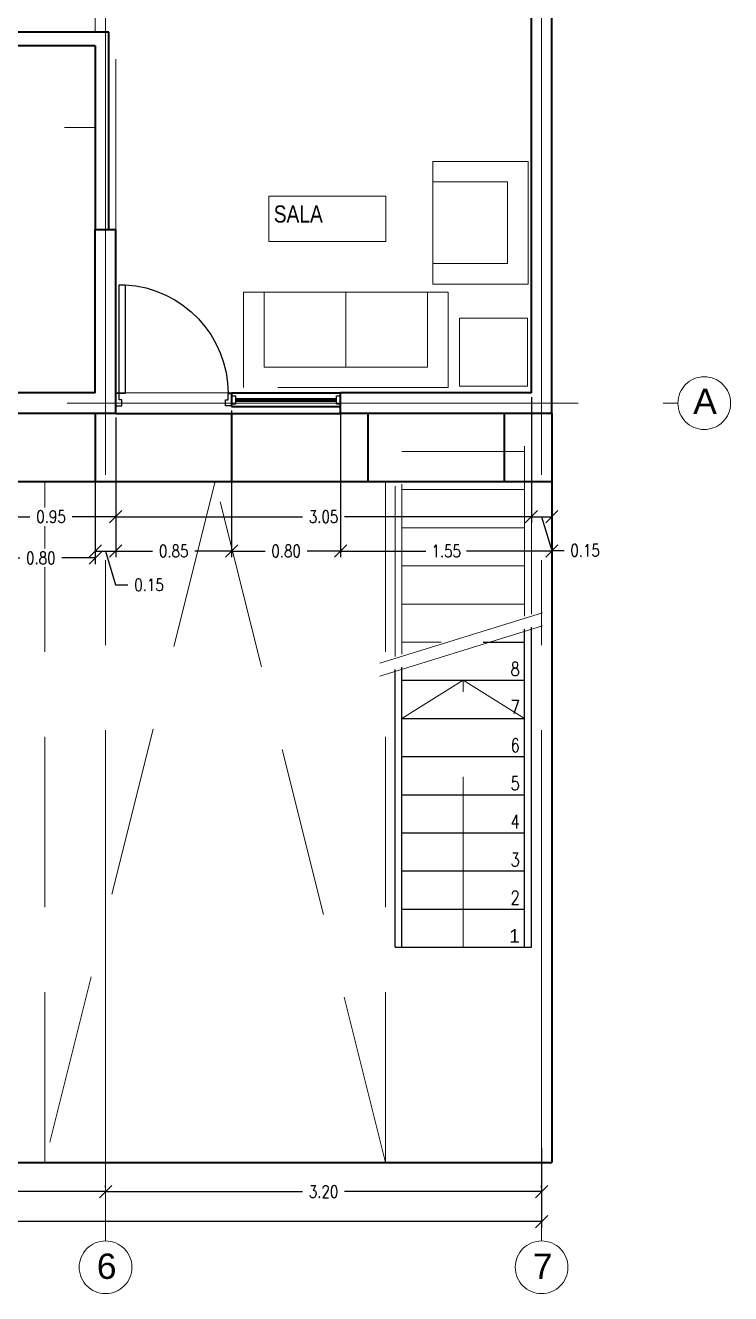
# Model space of a CAD drawing. Header units: metres. Extents: x -255 to -21, y -382 to -241.
# Drawn here: x -28.06 to -22.88, y -305.99 to -296.68 of the extents above; entities that cross this region are included whole.
import ezdxf

# ---------------------------------------------------------------- set-up
doc = ezdxf.new("R2010")
doc.units = ezdxf.units.M
doc.header["$LTSCALE"] = 5
doc.header["$MEASUREMENT"] = 0
doc.linetypes.add('CENTER2', pattern=[1.125, 0.75, -0.125, 0.125, -0.125])
doc.linetypes.add('HIDDEN', pattern=[0.375, 0.25, -0.125])
doc.layers.get('0').update_dxf_attribs({"color": 30})
for name, color, linetype, lineweight in [('A-ANNO-DIMS', 3, 'Continuous', 18), ('A-ANNO-SYMB', 3, 'Continuous', 18), ('A-ANNO-TEXT', 3, 'Continuous', 18), ('A-DOOR-FULL', 4, 'Continuous', 25), ('A-FLOR-LEVL', 7, 'Continuous', 35), ('A-FLOR-OVHD', 3, 'HIDDEN', 18), ('A-FLOR-STRS', 4, 'Continuous', 25), ('A-FURN', 8, 'Continuous', 18), ('A-GLAZ-FULL', 4, 'Continuous', 25), ('A-WALL-FULL-EXTR', 7, 'Continuous', 35), ('A-WALL-FULL-INTR', 7, 'Continuous', 35), ('U-PARK-MNR', 255, 'Continuous', 13)]:
    doc.layers.add(name, color=color, linetype=linetype, lineweight=lineweight)
doc.styles.add('E-ROMANS', font='romans.shx', dxfattribs={"width": 0.8})
doc.styles.get("Standard").update_dxf_attribs({"font": 'arial.ttf'})
doc.dimstyles.new('E-0050_TICK_18', dxfattribs={"dimscale": 0.001, "dimtxt": 90, "dimasz": 90, "dimexe": 45, "dimexo": 30, "dimgap": 45, "dimtad": 0, "dimzin": 0, "dimdsep": 46, "dimtxsty": 'E-ROMANS', "dimblk": 'OBLIQUE', "dimcen": 45, "dimclrd": 256, "dimclre": 256, "dimclrt": 256, "dimadec": 0, "dimazin": 0, "dimtfac": 1, "dimtmove": 1, "dimatfit": 3, "dimldrblk": 'OPEN90', "dimfxl": 1, "dimtfill": 1, "dimtolj": 1, "dimtzin": 0, "dimarcsym": 0})

# ---------------------------------------------------------------- blocks, each defined once
blk = doc.blocks.new('_Oblique')
at = {"color": 0, "linetype": 'ByBlock', "lineweight": -2}
blk.add_line((-0.5, -0.5), (0.5, 0.5), dxfattribs=at)
blk = doc.blocks.new('*D361')
at = {"layer": 'A-ANNO-DIMS', "lineweight": -2, "transparency": 16777216}
for p, q in [((-30.6683, -305.2149), (-30.6683, -305.1999)), ((-30.6683, -305.2449), (-29.223, -305.2449)), ((-27.4683, -305.2449), (-28.9136, -305.2449)), ((-27.4683, -305.2149), (-27.4683, -305.1999))]:
    blk.add_line(p, q, dxfattribs=at)
at = {"layer": 'A-ANNO-DIMS', "lineweight": -2, "transparency": 16777216, "xscale": 0.09, "yscale": 0.09, "zscale": 0.09, "rotation": 180}
blk.add_blockref('_Oblique', (-30.6683, -305.2449), dxfattribs=at)
at = {"layer": 'A-ANNO-DIMS', "lineweight": -2, "transparency": 16777216, "xscale": 0.09, "yscale": 0.09, "zscale": 0.09}
blk.add_blockref('_Oblique', (-27.4683, -305.2449), dxfattribs=at)
at = {"layer": 'A-ANNO-DIMS', "transparency": 16777216, "insert": (-29.0683, -305.2449), "char_height": 0.09, "attachment_point": 5, "style": 'E-ROMANS', "bg_fill": 3, "box_fill_scale": 1.25, "bg_fill_color": 256, "bg_fill_true_color": 13158600, "bg_fill_transparency": 0}
blk.add_mtext('\\A1;3.20', dxfattribs=at)
blk = doc.blocks.new('_Open90')
at = {"color": 0, "linetype": 'ByBlock', "lineweight": -2}
for p, q in [((0, 0), (-1, 0)), ((-0.5, 0.5), (0, 0)), ((0, 0), (-0.5, -0.5))]:
    blk.add_line(p, q, dxfattribs=at)
blk = doc.blocks.new('*D362')
at = {"layer": 'A-ANNO-DIMS', "lineweight": -2, "transparency": 16777216}
for p, q in [((-27.4683, -305.2149), (-27.4683, -305.1999)), ((-27.4683, -305.2449), (-26.023, -305.2449)), ((-24.2683, -305.2449), (-25.7136, -305.2449)), ((-24.2683, -305.2149), (-24.2683, -305.1999))]:
    blk.add_line(p, q, dxfattribs=at)
at = {"layer": 'A-ANNO-DIMS', "lineweight": -2, "transparency": 16777216, "xscale": 0.09, "yscale": 0.09, "zscale": 0.09, "rotation": 180}
blk.add_blockref('_Oblique', (-27.4683, -305.2449), dxfattribs=at)
at = {"layer": 'A-ANNO-DIMS', "lineweight": -2, "transparency": 16777216, "xscale": 0.09, "yscale": 0.09, "zscale": 0.09}
blk.add_blockref('_Oblique', (-24.2683, -305.2449), dxfattribs=at)
at = {"layer": 'A-ANNO-DIMS', "transparency": 16777216, "insert": (-25.8683, -305.2449), "char_height": 0.09, "attachment_point": 5, "style": 'E-ROMANS', "bg_fill": 3, "box_fill_scale": 1.25, "bg_fill_color": 256, "bg_fill_true_color": 13158600, "bg_fill_transparency": 0}
blk.add_mtext('\\A1;3.20', dxfattribs=at)
blk = doc.blocks.new('*D363')
at = {"layer": 'A-ANNO-DIMS', "lineweight": -2, "transparency": 16777216}
for p, q in [((-43.4683, -304.9268), (-43.4683, -305.5102)), ((-24.2683, -304.9268), (-24.2683, -305.5102)), ((-43.4683, -305.4652), (-34.0521, -305.4652)), ((-24.2683, -305.4652), (-33.6844, -305.4652))]:
    blk.add_line(p, q, dxfattribs=at)
at = {"layer": 'A-ANNO-DIMS', "lineweight": -2, "transparency": 16777216, "xscale": 0.09, "yscale": 0.09, "zscale": 0.09, "rotation": 180}
blk.add_blockref('_Oblique', (-43.4683, -305.4652), dxfattribs=at)
at = {"layer": 'A-ANNO-DIMS', "lineweight": -2, "transparency": 16777216, "xscale": 0.09, "yscale": 0.09, "zscale": 0.09}
blk.add_blockref('_Oblique', (-24.2683, -305.4652), dxfattribs=at)
at = {"layer": 'A-ANNO-DIMS', "transparency": 16777216, "insert": (-33.8683, -305.4652), "char_height": 0.09, "attachment_point": 5, "style": 'E-ROMANS', "bg_fill": 3, "box_fill_scale": 1.25, "bg_fill_color": 256, "bg_fill_true_color": 13158600, "bg_fill_transparency": 0}
blk.add_mtext('\\A1;19.20', dxfattribs=at)
blk = doc.blocks.new('DOOR-80')
for points in [[(-0.07, 0.89), (-0.07, 0.09), (-0.025, 0.09), (-0.025, 0.89), (-0.07, 0.89)], [(-0.825, 0.09), (-0.85, 0.09), (-0.85, 0), (-0.805, 0), (-0.805, 0.045), (-0.825, 0.045), (-0.825, 0.09)], [(-0.025, 0.09), (0, 0.09), (0, 0), (-0.045, 0), (-0.045, 0.045), (-0.025, 0.045), (-0.025, 0.09)]]:
    blk.add_lwpolyline(points)
at = {"linetype": 'HIDDEN'}
blk.add_arc((-0.0227, 0.0891), 0.8023, 93.38109, 179.93414, dxfattribs=at)
blk = doc.blocks.new('*D479')
at = {"layer": 'A-ANNO-DIMS', "lineweight": -2, "transparency": 16777216}
for p, q in [((-28.3433, -299.5607), (-28.3433, -300.3344)), ((-27.3933, -299.5607), (-27.3933, -300.3344)), ((-28.3433, -300.2894), (-28.023, -300.2894)), ((-27.3933, -300.2894), (-27.7136, -300.2894))]:
    blk.add_line(p, q, dxfattribs=at)
at = {"layer": 'A-ANNO-DIMS', "lineweight": -2, "transparency": 16777216, "xscale": 0.09, "yscale": 0.09, "zscale": 0.09, "rotation": 180}
blk.add_blockref('_Oblique', (-28.3433, -300.2894), dxfattribs=at)
at = {"layer": 'A-ANNO-DIMS', "lineweight": -2, "transparency": 16777216, "xscale": 0.09, "yscale": 0.09, "zscale": 0.09}
blk.add_blockref('_Oblique', (-27.3933, -300.2894), dxfattribs=at)
at = {"layer": 'A-ANNO-DIMS', "transparency": 16777216, "insert": (-27.8683, -300.2894), "char_height": 0.09, "attachment_point": 5, "style": 'E-ROMANS', "bg_fill": 3, "box_fill_scale": 1.25, "bg_fill_color": 256, "bg_fill_true_color": 13158600, "bg_fill_transparency": 0}
blk.add_mtext('\\A1;0.95', dxfattribs=at)
blk = doc.blocks.new('*D480')
at = {"layer": 'A-ANNO-DIMS', "lineweight": -2, "transparency": 16777216}
for p, q in [((-24.3433, -299.4107), (-24.3433, -300.3344)), ((-27.3933, -299.5607), (-27.3933, -300.3344)), ((-27.3933, -300.2894), (-26.023, -300.2894)), ((-24.3433, -300.2894), (-25.7136, -300.2894))]:
    blk.add_line(p, q, dxfattribs=at)
at = {"layer": 'A-ANNO-DIMS', "lineweight": -2, "transparency": 16777216, "xscale": 0.09, "yscale": 0.09, "zscale": 0.09, "rotation": 180}
blk.add_blockref('_Oblique', (-27.3933, -300.2894), dxfattribs=at)
at = {"layer": 'A-ANNO-DIMS', "lineweight": -2, "transparency": 16777216, "xscale": 0.09, "yscale": 0.09, "zscale": 0.09}
blk.add_blockref('_Oblique', (-24.3433, -300.2894), dxfattribs=at)
at = {"layer": 'A-ANNO-DIMS', "transparency": 16777216, "insert": (-25.8683, -300.2894), "char_height": 0.09, "attachment_point": 5, "style": 'E-ROMANS', "bg_fill": 3, "box_fill_scale": 1.25, "bg_fill_color": 256, "bg_fill_true_color": 13158600, "bg_fill_transparency": 0}
blk.add_mtext('\\A1;3.05', dxfattribs=at)
blk = doc.blocks.new('*D481')
at = {"layer": 'A-ANNO-DIMS', "lineweight": -2, "transparency": 16777216}
for p, q in [((-24.3433, -299.4107), (-24.3433, -300.3344)), ((-24.1933, -299.5607), (-24.1933, -300.3344)), ((-24.3433, -300.2894), (-24.1933, -300.2894)), ((-24.2683, -300.2894), (-24.194, -300.5369)), ((-24.194, -300.5369), (-24.104, -300.5369))]:
    blk.add_line(p, q, dxfattribs=at)
at = {"layer": 'A-ANNO-DIMS', "lineweight": -2, "transparency": 16777216, "xscale": 0.09, "yscale": 0.09, "zscale": 0.09, "rotation": 180}
blk.add_blockref('_Oblique', (-24.3433, -300.2894), dxfattribs=at)
at = {"layer": 'A-ANNO-DIMS', "lineweight": -2, "transparency": 16777216, "xscale": 0.09, "yscale": 0.09, "zscale": 0.09}
blk.add_blockref('_Oblique', (-24.1933, -300.2894), dxfattribs=at)
at = {"layer": 'A-ANNO-DIMS', "transparency": 16777216, "insert": (-23.9493, -300.5369), "char_height": 0.09, "attachment_point": 5, "style": 'E-ROMANS', "bg_fill": 3, "box_fill_scale": 1.25, "bg_fill_color": 256, "bg_fill_true_color": 13158600, "bg_fill_transparency": 0}
blk.add_mtext('\\A1;0.15', dxfattribs=at)
blk = doc.blocks.new('*D487')
at = {"layer": 'A-ANNO-DIMS', "lineweight": -2, "transparency": 16777216}
for p, q in [((-27.5433, -299.5607), (-27.5433, -300.587)), ((-27.3933, -299.5607), (-27.3933, -300.587)), ((-27.5433, -300.542), (-27.3933, -300.542)), ((-27.4683, -300.542), (-27.394, -300.7895)), ((-27.394, -300.7895), (-27.304, -300.7895))]:
    blk.add_line(p, q, dxfattribs=at)
at = {"layer": 'A-ANNO-DIMS', "lineweight": -2, "transparency": 16777216, "xscale": 0.09, "yscale": 0.09, "zscale": 0.09, "rotation": 180}
blk.add_blockref('_Oblique', (-27.5433, -300.542), dxfattribs=at)
at = {"layer": 'A-ANNO-DIMS', "lineweight": -2, "transparency": 16777216, "xscale": 0.09, "yscale": 0.09, "zscale": 0.09}
blk.add_blockref('_Oblique', (-27.3933, -300.542), dxfattribs=at)
at = {"layer": 'A-ANNO-DIMS', "transparency": 16777216, "insert": (-27.1493, -300.7895), "char_height": 0.09, "attachment_point": 5, "style": 'E-ROMANS', "bg_fill": 3, "box_fill_scale": 1.25, "bg_fill_color": 256, "bg_fill_true_color": 13158600, "bg_fill_transparency": 0}
blk.add_mtext('\\A1;0.15', dxfattribs=at)
blk = doc.blocks.new('*D488')
at = {"layer": 'A-ANNO-DIMS', "lineweight": -2, "transparency": 16777216}
for p, q in [((-27.3933, -299.5607), (-27.3933, -300.587)), ((-26.5433, -299.5607), (-26.5433, -300.587)), ((-27.3933, -300.542), (-27.123, -300.542)), ((-26.5433, -300.542), (-26.8136, -300.542))]:
    blk.add_line(p, q, dxfattribs=at)
at = {"layer": 'A-ANNO-DIMS', "lineweight": -2, "transparency": 16777216, "xscale": 0.09, "yscale": 0.09, "zscale": 0.09, "rotation": 180}
blk.add_blockref('_Oblique', (-27.3933, -300.542), dxfattribs=at)
at = {"layer": 'A-ANNO-DIMS', "lineweight": -2, "transparency": 16777216, "xscale": 0.09, "yscale": 0.09, "zscale": 0.09}
blk.add_blockref('_Oblique', (-26.5433, -300.542), dxfattribs=at)
at = {"layer": 'A-ANNO-DIMS', "transparency": 16777216, "insert": (-26.9683, -300.542), "char_height": 0.09, "attachment_point": 5, "style": 'E-ROMANS', "bg_fill": 3, "box_fill_scale": 1.25, "bg_fill_color": 256, "bg_fill_true_color": 13158600, "bg_fill_transparency": 0}
blk.add_mtext('\\A1;0.85', dxfattribs=at)
blk = doc.blocks.new('*D489')
at = {"layer": 'A-ANNO-DIMS', "lineweight": -2, "transparency": 16777216}
for p, q in [((-26.5433, -299.5107), (-26.5433, -300.587)), ((-25.7433, -299.5107), (-25.7433, -300.587)), ((-26.5433, -300.542), (-26.298, -300.542)), ((-25.7433, -300.542), (-25.9886, -300.542))]:
    blk.add_line(p, q, dxfattribs=at)
at = {"layer": 'A-ANNO-DIMS', "lineweight": -2, "transparency": 16777216, "xscale": 0.09, "yscale": 0.09, "zscale": 0.09, "rotation": 180}
blk.add_blockref('_Oblique', (-26.5433, -300.542), dxfattribs=at)
at = {"layer": 'A-ANNO-DIMS', "lineweight": -2, "transparency": 16777216, "xscale": 0.09, "yscale": 0.09, "zscale": 0.09}
blk.add_blockref('_Oblique', (-25.7433, -300.542), dxfattribs=at)
at = {"layer": 'A-ANNO-DIMS', "transparency": 16777216, "insert": (-26.1433, -300.542), "char_height": 0.09, "attachment_point": 5, "style": 'E-ROMANS', "bg_fill": 3, "box_fill_scale": 1.25, "bg_fill_color": 256, "bg_fill_true_color": 13158600, "bg_fill_transparency": 0}
blk.add_mtext('\\A1;0.80', dxfattribs=at)
blk = doc.blocks.new('*D490')
at = {"layer": 'A-ANNO-DIMS', "lineweight": -2, "transparency": 16777216}
for p, q in [((-25.7433, -299.5107), (-25.7433, -300.587)), ((-24.1933, -299.5607), (-24.1933, -300.587)), ((-25.7433, -300.542), (-25.1178, -300.542)), ((-24.1933, -300.542), (-24.8187, -300.542))]:
    blk.add_line(p, q, dxfattribs=at)
at = {"layer": 'A-ANNO-DIMS', "lineweight": -2, "transparency": 16777216, "xscale": 0.09, "yscale": 0.09, "zscale": 0.09, "rotation": 180}
blk.add_blockref('_Oblique', (-25.7433, -300.542), dxfattribs=at)
at = {"layer": 'A-ANNO-DIMS', "lineweight": -2, "transparency": 16777216, "xscale": 0.09, "yscale": 0.09, "zscale": 0.09}
blk.add_blockref('_Oblique', (-24.1933, -300.542), dxfattribs=at)
at = {"layer": 'A-ANNO-DIMS', "transparency": 16777216, "insert": (-24.9683, -300.542), "char_height": 0.09, "attachment_point": 5, "style": 'E-ROMANS', "bg_fill": 3, "box_fill_scale": 1.25, "bg_fill_color": 256, "bg_fill_true_color": 13158600, "bg_fill_transparency": 0}
blk.add_mtext('\\A1;1.55', dxfattribs=at)
blk = doc.blocks.new('*D612')
at = {"layer": 'A-ANNO-DIMS', "lineweight": -2, "transparency": 16777216}
for p, q in [((-28.3433, -299.5607), (-28.3433, -300.637)), ((-27.5433, -299.5607), (-27.5433, -300.637)), ((-28.3433, -300.592), (-28.098, -300.592)), ((-27.5433, -300.592), (-27.7886, -300.592))]:
    blk.add_line(p, q, dxfattribs=at)
at = {"layer": 'A-ANNO-DIMS', "lineweight": -2, "transparency": 16777216, "xscale": 0.09, "yscale": 0.09, "zscale": 0.09, "rotation": 180}
blk.add_blockref('_Oblique', (-28.3433, -300.592), dxfattribs=at)
at = {"layer": 'A-ANNO-DIMS', "lineweight": -2, "transparency": 16777216, "xscale": 0.09, "yscale": 0.09, "zscale": 0.09}
blk.add_blockref('_Oblique', (-27.5433, -300.592), dxfattribs=at)
at = {"layer": 'A-ANNO-DIMS', "transparency": 16777216, "insert": (-27.9433, -300.592), "char_height": 0.09, "attachment_point": 5, "style": 'E-ROMANS', "bg_fill": 3, "box_fill_scale": 1.25, "bg_fill_color": 256, "bg_fill_true_color": 13158600, "bg_fill_transparency": 0}
blk.add_mtext('\\A1;0.80', dxfattribs=at)

msp = doc.modelspace()

# ---------------------------------------------------------------- linework, layer by layer
at = {"layer": 'A-ANNO-SYMB', "linetype": 'CENTER2'}
for p, q in [((-27.4683, -305.6075), (-27.4683, -291.2716)), ((-24.2683, -305.6075), (-24.2683, -291.2716)), ((-44.6253, -299.4557), (-23.2683, -299.4557))]:
    msp.add_line(p, q, dxfattribs=at)
for centre in [(-23.075, -299.4557), (-27.4683, -305.801), (-24.2683, -305.801)]:
    msp.add_circle(centre, 0.1935, dxfattribs=at)
at = {"layer": 'A-FLOR-LEVL'}
for p, q in [((-26.5433, -299.3807), (-26.5433, -299.4807)), ((-26.5433, -299.3807), (-25.7433, -299.3807)), ((-26.5433, -299.4807), (-25.7433, -299.4807)), ((-27.5433, -299.5307), (-27.5433, -300.0307)), ((-27.3933, -299.5307), (-25.7433, -299.5307)), ((-26.5433, -299.5307), (-26.5433, -300.0307)), ((-25.5433, -299.5307), (-25.5433, -300.0307)), ((-24.5433, -299.5307), (-24.5433, -300.0307)), ((-24.1933, -299.5307), (-24.1933, -305.0307)), ((-43.5433, -300.0307), (-24.1933, -300.0307)), ((-43.5433, -305.0307), (-24.1933, -305.0307))]:
    msp.add_line(p, q, dxfattribs=at)
at = {"layer": 'A-FLOR-OVHD'}
for p, q in [((-27.5433, -295.8307), (-27.5433, -296.7307)), ((-27.3933, -298.1807), (-27.3933, -295.8307)), ((-26.5433, -299.3807), (-27.3933, -299.3807)), ((-25.3433, -301.3149), (-25.3433, -299.5307)), ((-25.2933, -301.2995), (-25.2933, -299.5307)), ((-24.3933, -301.0208), (-24.3933, -299.5307)), ((-24.3433, -301.0053), (-24.3433, -299.5307)), ((-25.2933, -299.8107), (-24.3933, -299.8107)), ((-25.2933, -300.0907), (-24.3933, -300.0907)), ((-25.2933, -300.3707), (-24.3933, -300.3707)), ((-25.2933, -300.6507), (-24.3933, -300.6507)), ((-25.2933, -300.9307), (-24.3933, -300.9307)), ((-25.2933, -301.2107), (-25.0065, -301.2107))]:
    msp.add_line(p, q, dxfattribs=at)
for points in [[(-29.6433, -297.4307), (-27.5433, -297.4307)], [(-25.4555, -301.3652), (-24.1018, -300.946)], [(-25.4555, -301.4607), (-24.1018, -301.0415)], [(-24.3933, -301.7707), (-24.8433, -301.4907), (-25.2933, -301.7707)], [(-24.8433, -303.4507), (-24.8433, -301.4907)]]:
    msp.add_lwpolyline(points, dxfattribs=at)
at = {"layer": 'A-FLOR-STRS'}
for p, q in [((-24.3933, -303.4507), (-24.3933, -301.1163)), ((-24.3433, -303.4507), (-24.3433, -301.1008)), ((-24.698, -301.2107), (-24.3933, -301.2107)), ((-25.3433, -303.4507), (-25.3433, -301.4105)), ((-25.2933, -303.4507), (-25.2933, -301.395)), ((-25.2933, -301.4907), (-24.3933, -301.4907)), ((-25.2933, -301.7707), (-24.3933, -301.7707)), ((-25.2933, -302.0507), (-24.3933, -302.0507)), ((-25.2933, -302.3307), (-24.3933, -302.3307)), ((-25.2933, -302.6107), (-24.3933, -302.6107)), ((-25.2933, -302.8907), (-24.3933, -302.8907)), ((-25.2933, -303.1707), (-24.3933, -303.1707)), ((-25.3433, -303.4507), (-24.3433, -303.4507))]:
    msp.add_line(p, q, dxfattribs=at)
at = {"layer": 'A-FURN', "linetype": 'HIDDEN'}
for p, q in [((-25.0677, -297.8311), (-25.0677, -297.6811)), ((-25.0677, -297.6811), (-24.3677, -297.6811)), ((-24.3677, -297.6811), (-24.3677, -298.5811)), ((-25.0677, -297.8311), (-25.0677, -298.5811)), ((-25.0677, -298.4311), (-25.0677, -297.8311)), ((-25.0677, -297.8311), (-24.5177, -297.8311)), ((-25.0677, -298.4311), (-25.0677, -297.8311)), ((-24.5177, -297.8311), (-24.5177, -298.4311)), ((-24.5177, -298.4311), (-25.0677, -298.4311)), ((-25.0677, -298.4311), (-24.5177, -298.4311)), ((-26.4552, -298.6413), (-26.4552, -299.3413)), ((-24.9552, -298.6413), (-26.4552, -298.6413)), ((-26.4552, -298.6413), (-24.9552, -298.6413)), ((-26.3052, -298.6413), (-26.3052, -299.1913)), ((-26.3052, -299.1913), (-26.3052, -298.6413)), ((-25.7052, -298.6413), (-25.7052, -299.1913)), ((-25.1052, -298.6413), (-25.1052, -299.1913)), ((-25.0677, -298.5811), (-24.3677, -298.5811)), ((-24.9552, -298.6413), (-24.9552, -299.3413)), ((-24.8712, -299.331), (-24.8712, -298.831)), ((-24.8712, -298.831), (-24.3712, -298.831)), ((-24.3712, -298.831), (-24.3712, -299.331)), ((-25.1052, -299.1913), (-26.3052, -299.1913)), ((-24.9552, -299.3413), (-26.4552, -299.3413)), ((-24.3712, -299.331), (-24.8712, -299.331))]:
    msp.add_line(p, q, dxfattribs=at)
msp.add_lwpolyline([(-26.2692, -297.935), (-26.2692, -298.2693), (-25.4119, -298.2693), (-25.4119, -297.935)], close=True, dxfattribs=at)
at = {"layer": 'A-GLAZ-FULL'}
for p, q in [((-26.5433, -299.4007), (-26.5133, -299.4007)), ((-26.5133, -299.4607), (-26.5133, -299.4007)), ((-25.7733, -299.4607), (-25.7733, -299.4007)), ((-25.7733, -299.4007), (-25.7433, -299.4007)), ((-26.5433, -299.4607), (-26.5133, -299.4607)), ((-26.5133, -299.4207), (-25.7733, -299.4207)), ((-26.5133, -299.4307), (-25.7733, -299.4307)), ((-26.5133, -299.4407), (-25.7733, -299.4407)), ((-25.7733, -299.4607), (-25.7433, -299.4607))]:
    msp.add_line(p, q, dxfattribs=at)
at = {"layer": 'A-WALL-FULL-EXTR'}
for p, q in [((-24.1933, -299.5307), (-24.1933, -293.5307)), ((-24.3433, -299.3807), (-24.3433, -293.6807)), ((-27.5433, -299.3807), (-27.5433, -298.1807)), ((-27.5433, -298.1807), (-27.3933, -298.1807)), ((-27.3933, -299.5307), (-27.3933, -298.1807)), ((-27.5433, -299.3807), (-28.3433, -299.3807)), ((-24.3433, -299.3807), (-25.7433, -299.3807)), ((-25.7433, -299.5307), (-25.7433, -299.3807)), ((-27.5433, -299.5307), (-28.3433, -299.5307)), ((-27.3933, -299.5307), (-27.5433, -299.5307)), ((-24.1933, -299.5307), (-25.7433, -299.5307))]:
    msp.add_line(p, q, dxfattribs=at)
at = {"layer": 'A-WALL-FULL-INTR'}
for p, q in [((-27.4433, -296.7307), (-29.7933, -296.7307)), ((-27.4433, -298.1807), (-27.4433, -296.7307)), ((-27.5433, -296.8307), (-29.7933, -296.8307)), ((-27.5433, -296.8307), (-27.5433, -298.1807))]:
    msp.add_line(p, q, dxfattribs=at)

# ---------------------------------------------------------------- block references
at = {"layer": 'A-DOOR-FULL', "xscale": -1}
msp.add_blockref('DOOR-80', (-27.3933, -299.4757), dxfattribs=at)

# ---------------------------------------------------------------- texts
at = {"layer": 'A-ANNO-TEXT', "style": 'E-ROMANS'}
for s, insert, char_height, attachment_point in [('{\\fArial|b0|i0|c0|p34;SALA}', (-26.2341, -298.0037), 0.126, 1), ('8', (-24.428, -301.4578), 0.1, 9), ('7', (-24.428, -301.7378), 0.1, 9), ('6', (-24.428, -302.0178), 0.1, 9), ('5', (-24.428, -302.2978), 0.1, 9), ('4', (-24.428, -302.5778), 0.1, 9), ('3', (-24.428, -302.8578), 0.1, 9), ('2', (-24.428, -303.1378), 0.1, 9)]:
    msp.add_mtext(s, dxfattribs=dict(at, insert=insert, char_height=char_height, attachment_point=attachment_point))
at = {"layer": 'A-ANNO-TEXT'}
for s, insert, char_height, attachment_point in [('{\\fArial|b0|i0|c0|p34;A}', (-23.156, -299.3485), 0.186083, 1), ('{\\fArial|b0|i0|c0|p34;1}', (-24.428, -303.4178), 0.1, 9), ('{\\fArial|b0|i0|c0|p34;6}', (-27.5323, -305.7002), 0.186083, 1), ('{\\fArial|b0|i0|c0|p34;7}', (-24.3323, -305.7002), 0.186083, 1)]:
    msp.add_mtext(s, dxfattribs=dict(at, insert=insert, char_height=char_height, attachment_point=attachment_point))

# ---------------------------------------------------------------- next in the draw order: dimensions: what is measured, and where the dimension line sits
at = {"layer": 'A-ANNO-DIMS'}
dim = msp.add_linear_dim(base=(-27.4683, -305.2449), p1=(-30.6683, -305.2449), p2=(-27.4683, -305.2449), dimstyle='E-0050_TICK_18', dxfattribs=at)
dim.commit()
dim.dimension.update_dxf_attribs({"geometry": '*D361', "text_midpoint": (-29.0683, -305.2449)})

# ---------------------------------------------------------------- next in the draw order: dimensions: what is measured, and where the dimension line sits
dim = msp.add_linear_dim(base=(-24.2683, -305.2449), p1=(-27.4683, -305.2449), p2=(-24.2683, -305.2449), dimstyle='E-0050_TICK_18', dxfattribs=at)
dim.commit()
dim.dimension.update_dxf_attribs({"geometry": '*D362', "text_midpoint": (-25.8683, -305.2449)})

# ---------------------------------------------------------------- next in the draw order: dimensions: what is measured, and where the dimension line sits
dim = msp.add_linear_dim(base=(-24.2683, -305.4652), p1=(-43.4683, -304.8968), p2=(-24.2683, -304.8968), dimstyle='E-0050_TICK_18', dxfattribs=at)
dim.commit()
dim.dimension.update_dxf_attribs({"geometry": '*D363', "text_midpoint": (-33.8683, -305.4652)})

# ---------------------------------------------------------------- next in the draw order: linework, layer by layer
at = {"layer": 'U-PARK-MNR', "linetype": 'HIDDEN'}
for points in [[(-25.4133, -305.0307), (-27.9133, -305.0307), (-27.9133, -300.0307), (-25.4133, -300.0307), (-25.4133, -305.0307)], [(-25.4133, -305.0307), (-26.6633, -300.0307), (-27.9133, -305.0307)]]:
    msp.add_lwpolyline(points, dxfattribs=at)

# ---------------------------------------------------------------- next in the draw order: dimensions: what is measured, and where the dimension line sits
at = {"layer": 'A-ANNO-DIMS'}
dim = msp.add_linear_dim(base=(-27.3933, -300.2894), p1=(-28.3433, -299.5307), p2=(-27.3933, -299.5307), dimstyle='E-0050_TICK_18', dxfattribs=at)
dim.commit()
dim.dimension.update_dxf_attribs({"geometry": '*D479', "text_midpoint": (-27.8683, -300.2894)})

# ---------------------------------------------------------------- next in the draw order: dimensions: what is measured, and where the dimension line sits
dim = msp.add_linear_dim(base=(-24.3433, -300.2894), p1=(-27.3933, -299.5307), p2=(-24.3433, -299.3807), dimstyle='E-0050_TICK_18', dxfattribs=at)
dim.commit()
dim.dimension.update_dxf_attribs({"geometry": '*D480', "text_midpoint": (-25.8683, -300.2894)})

# ---------------------------------------------------------------- next in the draw order: dimensions: what is measured, and where the dimension line sits
for base, p1, p2, picture, middle in [((-24.1933, -300.2894), (-24.3433, -299.3807), (-24.1933, -299.5307), '*D481', (-24.059, -300.5369)), ((-27.3933, -300.542), (-27.5433, -299.5307), (-27.3933, -299.5307), '*D487', (-27.259, -300.7895))]:
    dim = msp.add_linear_dim(base=base, p1=p1, p2=p2, dimstyle='E-0050_TICK_18', dxfattribs=at)
    dim.commit()
    dim.dimension.update_dxf_attribs({"geometry": picture, "text_midpoint": middle})

# ---------------------------------------------------------------- next in the draw order: dimensions: what is measured, and where the dimension line sits
for base, p1, p2, picture, middle in [((-27.5433, -300.592), (-28.3433, -299.5307), (-27.5433, -299.5307), '*D612', (-27.9433, -300.592)), ((-26.5433, -300.542), (-27.3933, -299.5307), (-26.5433, -299.5307), '*D488', (-26.9683, -300.542))]:
    dim = msp.add_linear_dim(base=base, p1=p1, p2=p2, dimstyle='E-0050_TICK_18', dxfattribs=at)
    dim.commit()
    dim.dimension.update_dxf_attribs({"geometry": picture, "text_midpoint": middle})

# ---------------------------------------------------------------- next in the draw order: dimensions: what is measured, and where the dimension line sits
dim = msp.add_linear_dim(base=(-25.7433, -300.542), p1=(-26.5433, -299.4807), p2=(-25.7433, -299.4807), dimstyle='E-0050_TICK_18', dxfattribs=at)
dim.commit()
dim.dimension.update_dxf_attribs({"geometry": '*D489', "text_midpoint": (-26.1433, -300.542)})

# ---------------------------------------------------------------- next in the draw order: dimensions: what is measured, and where the dimension line sits
dim = msp.add_linear_dim(base=(-24.1933, -300.542), p1=(-25.7433, -299.4807), p2=(-24.1933, -299.5307), dimstyle='E-0050_TICK_18', dxfattribs=at)
dim.commit()
dim.dimension.update_dxf_attribs({"geometry": '*D490', "text_midpoint": (-24.9683, -300.542)})

doc.saveas('drawing.dxf')
